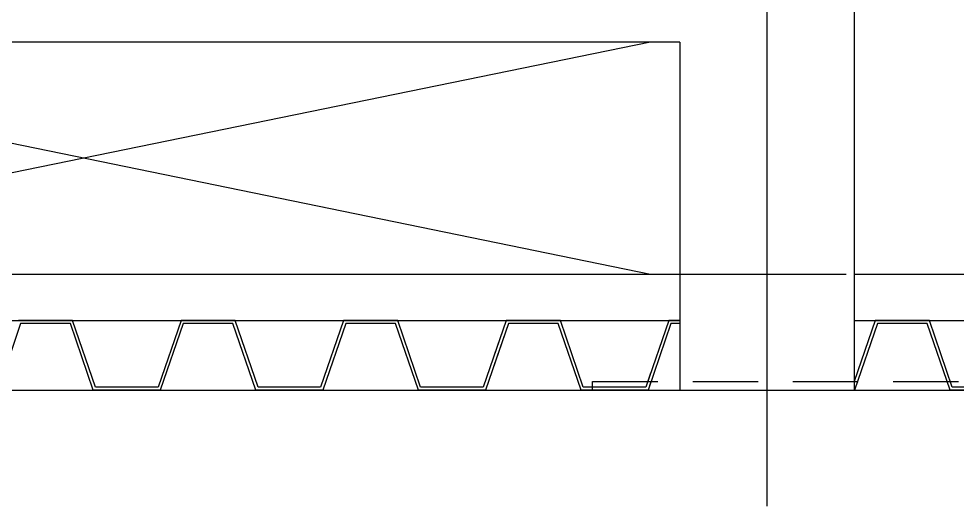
# Model space of a CAD drawing. Header units: millimetres. Extents: x 0 to 356400, y 0 to 68257.
# Drawn here: x 332900 to 334516, y 29389 to 30229 of the extents above; entities that cross this region are included whole.
import ezdxf

# ---------------------------------------------------------------- set-up
doc = ezdxf.new("R2010")
doc.units = ezdxf.units.MM
doc.header["$LTSCALE"] = 75
for name, pattern in [('CEN', [62, 60, -1, 0, -1]), ('HID', [2.3, 1.5, -0.8]), ('주단면도-1$0$CEN', [62, 60, -1, 0, -1])]:
    doc.linetypes.add(name, pattern=pattern)
for name, color, linetype in [('A-CEN', 1, 'CEN'), ('A-SECT-DRBD', 4, 'Continuous'), ('A-ST-CONC', 2, 'Continuous'), ('FIN-4', 4, 'Continuous'), ('HID', 7, 'HID'), ('주단면도-1$0$A-FLOR-OPEN-BELO', 6, '주단면도-1$0$CEN'), ('주단면도-1$0$A-ST-CONC', 2, 'Continuous')]:
    doc.layers.add(name, color=color, linetype=linetype)

msp = doc.modelspace()

# ---------------------------------------------------------------- linework, layer by layer
at = {"layer": 'A-CEN'}
for p, q in [((334188.3, 50538.6), (334188.3, 29388.6)), ((325175, 29788.6), (343075, 29788.6))]:
    msp.add_line(p, q, dxfattribs=at)
at = {"layer": 'A-SECT-DRBD'}
for points in [[(333988.3, 29617.8), (333980.1, 29594), (333872.3, 29594), (333832.9, 29708.6), (333739.5, 29708.6), (333700, 29594), (333592.2, 29594), (333552.9, 29708.6), (333459.5, 29708.6), (333420, 29594), (333312.3, 29594), (333272.9, 29708.6), (333179.5, 29708.6), (333140.1, 29594), (333032.3, 29594), (332992.8, 29708.6), (332899.5, 29708.6)], [(334038.3, 29708.6), (334019.5, 29708.6), (333980, 29594), (333872.3, 29594), (333832.9, 29708.6), (333739.5, 29708.6), (333718.3, 29647)], [(334615.5, 29594), (334507.7, 29594), (334468.3, 29708.6), (334375, 29708.6), (334338.8, 29603.5)], [(333988.3, 29601.3), (333984, 29588.6), (333868.5, 29588.6), (333829, 29703.3), (333743.3, 29703.3), (333703.8, 29588.6), (333588.4, 29588.6), (333549, 29703.3), (333463.3, 29703.3), (333423.8, 29588.6), (333308.5, 29588.6), (333269, 29703.3), (333183.3, 29703.3), (333143.9, 29588.6), (333028.5, 29588.6), (332989, 29703.3), (332903.3, 29703.3), (332864, 29588.6)], [(334038.3, 29703.3), (334023.3, 29703.3), (333983.8, 29588.6), (333868.5, 29588.6), (333829, 29703.3), (333743.3, 29703.3), (333718.3, 29630.6)], [(334619.3, 29588.6), (334503.9, 29588.6), (334464.5, 29703.3), (334378.8, 29703.3), (334339.3, 29588.6), (334338.8, 29588.6)]]:
    msp.add_lwpolyline(points, dxfattribs=at)
at = {"layer": 'A-ST-CONC'}
msp.add_line((332038.3, 29588.6), (334838.3, 29588.6), dxfattribs=at)
at = {"layer": 'FIN-4'}
for p, q in [((332038.3, 29788.6), (334038.3, 29788.6)), ((334338.8, 29788.6), (337788.3, 29788.6)), ((332038.3, 29708.6), (334038.3, 29708.6)), ((334338.8, 29708.6), (337788.3, 29708.6))]:
    msp.add_line(p, q, dxfattribs=at)
at = {"layer": 'HID', "color": 8}
for p, q in [((333888.3, 29603.6), (337773.3, 29603.6)), ((333888.3, 29588.6), (333888.3, 29603.6))]:
    msp.add_line(p, q, dxfattribs=at)
at = {"layer": '주단면도-1$0$A-FLOR-OPEN-BELO'}
for p, q in [((333988.3, 30188.6), (332038.3, 29788.6)), ((332038.3, 30188.6), (333988.3, 29788.6))]:
    msp.add_line(p, q, dxfattribs=at)
at = {"layer": '주단면도-1$0$A-ST-CONC'}
for p, q in [((334338.8, 30538.6, 0), (334338.8, 29588.6, 0)), ((334038.3, 30188.6), (332038.3, 30188.6)), ((334038.3, 30188.6, 0), (334038.3, 29588.6, 0)), ((332038.3, 29588.6), (337788.3, 29588.6))]:
    msp.add_line(p, q, dxfattribs=at)

doc.saveas('drawing.dxf')
